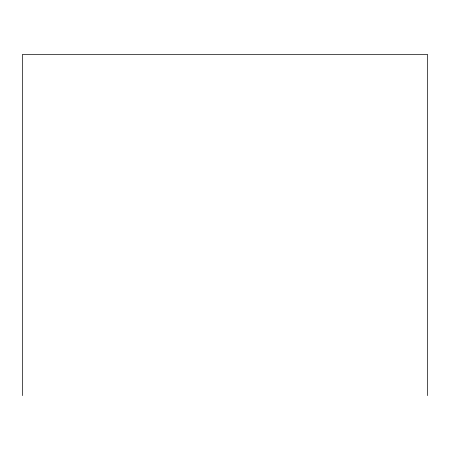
<?xml version="1.0" encoding="UTF-8"?>
<svg xmlns="http://www.w3.org/2000/svg" width="450" height="450" viewBox="0 0 450 450"><rect width="100%" height="100%" fill="white"/><g stroke="black" fill="none" stroke-linecap="round" stroke-linejoin="round"><path stroke-width="0.67" d="M427.5 395.618L427.5 54.383L22.5 54.383L22.5 395.618"/></g></svg>
